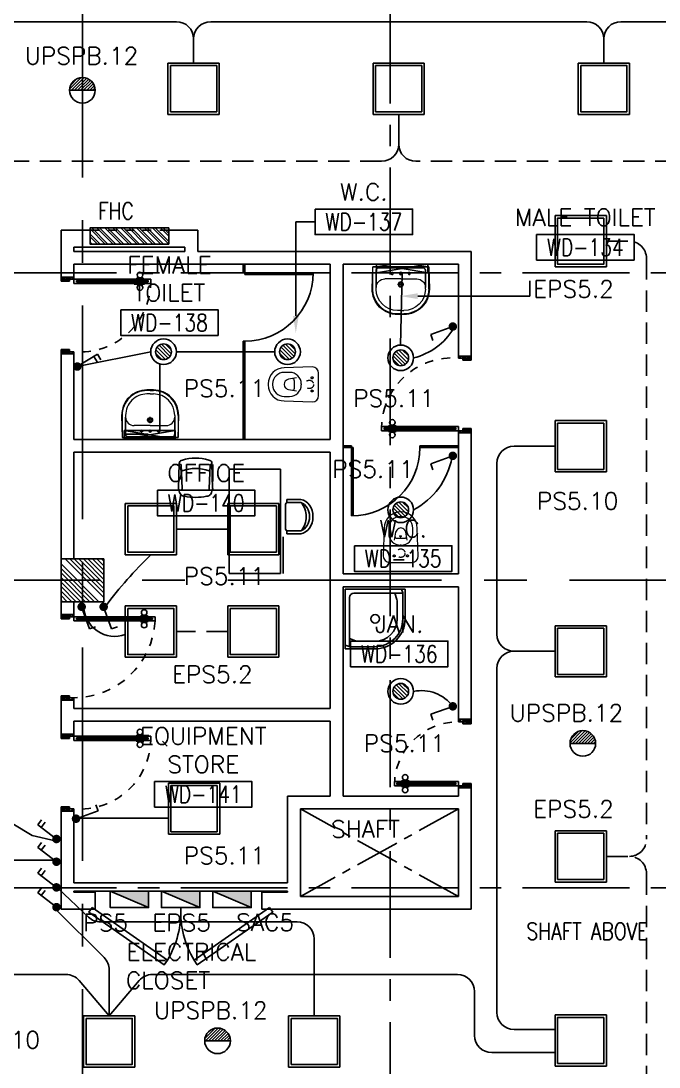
# Model space of a CAD drawing. Extents: x 0 to 92.9, y -1.3 to 78.2.
# Drawn here: x 67.32 to 74.79, y 44.26 to 56.51 of the extents above; entities that cross this region are included whole.
import ezdxf
from ezdxf.enums import TextEntityAlignment as Align

# ---------------------------------------------------------------- set-up
doc = ezdxf.new("R2010")
doc.units = 0
doc.header["$MEASUREMENT"] = 0
for name, pattern in [('CENTER', [2, 1.25, -0.25, 0.25, -0.25]), ('CENTER2', [1.125, 0.75, -0.125, 0.125, -0.125]), ('CENTERX2', [4, 2.5, -0.5, 0.5, -0.5]), ('DASHED', [0.75, 0.5, -0.25]), ('HIDDEN', [0.375, 0.25, -0.125]), ('HIDDEN2', [0.1875, 0.125, -0.0625])]:
    doc.linetypes.add(name, pattern=pattern)
doc.layers.get('0').update_dxf_attribs({"color": 11, "linetype": 'CONTINUOUS'})
for name, color, linetype in [('A-TILES', 11, 'CONTINUOUS'), ('AXES', 11, 'CENTERX2'), ('AXES1', 11, 'CENTER'), ('COL', 11, 'CONTINUOUS'), ('DOOR', 11, 'CONTINUOUS'), ('E-CLINE', 2, 'CONTINUOUS'), ('E-HLINE', 2, 'HIDDEN'), ('E-LITE', 4, 'CONTINUOUS'), ('E-PANELBX', 3, 'CONTINUOUS'), ('E-SWITCH', 4, 'CONTINUOUS'), ('E-SWITCHS', 4, 'CONTINUOUS'), ('E-TEXT', 4, 'CONTINUOUS'), ('E-TRXT', 4, 'CONTINUOUS'), ('EL-LITE', 4, 'CONTINUOUS'), ('FHC', 11, 'CONTINUOUS'), ('FIX', 11, 'CONTINUOUS'), ('FMCHAIR', 11, 'CONTINUOUS'), ('FMDESK', 11, 'CONTINUOUS'), ('HAT', 11, 'CONTINUOUS'), ('PART', 11, 'CONTINUOUS'), ('RM-BOX', 11, 'CONTINUOUS'), ('RM-NAME', 11, 'CONTINUOUS'), ('RM-NO', 11, 'CONTINUOUS'), ('SHAFT', 11, 'CONTINUOUS'), ('WALL', 11, 'CONTINUOUS')]:
    doc.layers.add(name, color=color, linetype=linetype)
doc.styles.add('ROMANS', font='ROMANS.shx', dxfattribs={"width": 0.6})

# ---------------------------------------------------------------- blocks, each defined once
blk = doc.blocks.new('DESK-O')
for p, q in [((0, 0), (1, 0)), ((0, -1), (0, 0)), ((1, 0), (1, -1)), ((1, -1), (0, -1)), ((1, -1.05), (0.65, -1.05))]:
    blk.add_line(p, q)
blk = doc.blocks.new('RM1')
at = {"layer": 'RM-BOX'}
blk.add_lwpolyline([(570, -200), (-570, -200), (-570, -500), (570, -500)], close=True, dxfattribs=at)
at = {"layer": 'RM-NAME', "style": 'ROMANS'}
for tag, p in [('ROOMNAME1', (0, 324)), ('ROOMNAME2', (0, 0))]:
    blk.add_attdef(tag, text='', height=200, dxfattribs=at).set_placement(p, align=Align.MIDDLE)
at = {"layer": 'RM-NO', "style": 'ROMANS', "width": 0.8}
blk.add_attdef('ROOMNO', text='', height=200, dxfattribs=at).set_placement((0, -350), align=Align.MIDDLE)
blk = doc.blocks.new('DOOR80')
at = {"layer": 'DOOR', "color": 0, "linetype": 'ByBlock'}
for p, q in [((-75, 850), (-75, 900)), ((-75, 900), (-25, 900)), ((-25, 900), (-75, 900)), ((-58, 850), (-58, 870)), ((-42, 870), (-58, 870)), ((-42, 850), (-42, 870)), ((-25, 850), (-25, 900)), ((-91, 805), (-91, 740)), ((-82, 805), (-91, 805)), ((-82, 740), (-91, 740)), ((-82, 728), (-82, 818)), ((-75, 818), (-82, 818)), ((-82, 805), (-82, 740)), ((-58, 850), (-75, 850)), ((-25, 850), (-42, 850)), ((-25, 818), (-18, 818)), ((-18, 728), (-18, 818)), ((-18, 805), (-18, 740)), ((-18, 805), (-9, 805)), ((-18, 740), (-9, 740)), ((-9, 805), (-9, 740)), ((-75, 728), (-82, 728)), ((-25, 728), (-18, 728)), ((-800, 150), (-800, 0)), ((-800, 150), (-775, 150)), ((-800, 0), (-800, 150)), ((-775, 150), (-775, 100)), ((-75, 200), (-58, 200)), ((-75, 150), (-75, 200)), ((-75, 150), (-25, 150)), ((-58, 200), (-58, 180)), ((-58, 180), (-42, 180)), ((-42, 200), (-25, 200)), ((-42, 180), (-42, 200)), ((-25, 200), (-25, 150)), ((0, 150), (-25, 150)), ((-25, 150), (-25, 100)), ((0, 0), (0, 150)), ((0, 150), (0, 0)), ((-750, 0), (-800, 0)), ((-775, 100), (-750, 100)), ((-750, 100), (-750, 0)), ((-50, 100), (-50, 0)), ((-25, 100), (-50, 100)), ((-50, 0), (0, 0))]:
    blk.add_line(p, q, dxfattribs=at)
at = {"layer": 'DOOR', "linetype": 'ByBlock'}
for p, q in [((-75, 850), (-75, 200)), ((-58, 200), (-58, 850)), ((-42, 200), (-42, 850)), ((-25, 200), (-25, 850))]:
    blk.add_line(p, q, dxfattribs=at)
at = {"layer": 'DOOR', "color": 9, "linetype": 'ByBlock'}
for p, q in [((-750, 0), (-800, 114)), ((-750, 0), (-800, 40)), ((-750, 0), (-763, 100)), ((-50, 0), (0, 114)), ((-50, 0), (-37, 100)), ((-50, 0), (0, 40))]:
    blk.add_line(p, q, dxfattribs=at)
at = {"layer": 'DOOR', "color": 0, "linetype": 'ByBlock'}
for centre in [(-124, 773), (24, 773)]:
    blk.add_circle(centre, 32.4, dxfattribs=at)
at = {"layer": 'DOOR', "linetype": 'HIDDEN', "ltscale": 0.5}
blk.add_arc((-25, 150), 750, 90, 180, dxfattribs=at)
at = {"layer": 'DOOR', "color": 9, "linetype": 'ByBlock'}
for centre, radius, start, end in [((-750, 0), 154, 103.7142, 108.8947), ((-750, 0), 134, 100.72, 111.8402), ((-50, 0), 134, 68.1598, 79.28), ((-50, 0), 154, 71.1053, 76.2858), ((-750, 0), 94.4, 90, 121.9818), ((-750, 0), 74.4, 90, 132.2236), ((-750, 0), 54.4, 90, 156.7926), ((-750, 0), 34.4, 90, 180), ((-750, 0), 14.4, 90, 180), ((-50, 0), 94.4, 58.0182, 90), ((-50, 0), 74.4, 47.7764, 90), ((-50, 0), 54.4, 23.2074, 90), ((-50, 0), 34.4, 0, 90), ((-50, 0), 14.4, 0, 90), ((-50, 0), 114, 64.0838, 77.3774)]:
    blk.add_arc(centre, radius, start, end, dxfattribs=at)
blk = doc.blocks.new('CHR3')
for p, q in [((-0.039, 0.5), (-0.558, 0.5)), ((-0.05, 0.412), (-0.558, 0.412)), ((-0.039, 0.5), (-0.039, 0.412)), ((0, 0.362), (0, -0.362)), ((-0.05, -0.412), (-0.558, -0.412)), ((-0.039, -0.5), (-0.553, -0.5)), ((-0.039, -0.411), (-0.039, -0.5))]:
    blk.add_line(p, q)
for centre, radius, start, end in [((-0.497, 0), 0.503, 97.0495, 263.5769), ((-0.446, 0), 0.427, 105.249, 254.751), ((-0.212, 0), 0.538, 130.0756, 229.9244), ((-0.05, 0.362), 0.05, 0, 90), ((-0.05, -0.362), 0.05, 270, 0)]:
    blk.add_arc(centre, radius, start, end)
blk = doc.blocks.new('DOOR90')
at = {"layer": 'DOOR', "linetype": 'ByBlock'}
for p, q in [((0, 0), (-150, 0)), ((-200, -25), (-1000, -25)), ((-200, -42), (-1000, -42)), ((-200, -58), (-1000, -58)), ((-1000, -75), (-200, -75))]:
    blk.add_line(p, q, dxfattribs=at)
at = {"layer": 'DOOR', "color": 0, "linetype": 'ByBlock'}
for p, q in [((-150, 0), (-150, -25)), ((-150, 0), (0, 0)), ((0, -50), (0, 0)), ((-1050, -25), (-1050, -75)), ((-1050, -75), (-1050, -25)), ((-1000, -25), (-1050, -25)), ((-1000, -75), (-1050, -75)), ((-1020, -42), (-1020, -58)), ((-1000, -42), (-1020, -42)), ((-1000, -58), (-1020, -58)), ((-1000, -25), (-1000, -42)), ((-1000, -58), (-1000, -75)), ((-968, -25), (-968, -18)), ((-878, -18), (-968, -18)), ((-968, -75), (-968, -82)), ((-878, -82), (-968, -82)), ((-955, -18), (-955, -9)), ((-955, -9), (-890, -9)), ((-955, -18), (-890, -18)), ((-955, -82), (-955, -91)), ((-955, -82), (-890, -82)), ((-955, -91), (-890, -91)), ((-890, -18), (-890, -9)), ((-890, -82), (-890, -91)), ((-878, -25), (-878, -18)), ((-878, -75), (-878, -82)), ((-200, -42), (-200, -25)), ((-200, -25), (-150, -25)), ((-180, -42), (-200, -42)), ((-200, -75), (-200, -58)), ((-200, -58), (-180, -58)), ((-150, -75), (-200, -75)), ((-180, -58), (-180, -42)), ((-150, -75), (-150, -25)), ((-150, -25), (-100, -25)), ((-100, -25), (-100, -50)), ((-100, -50), (0, -50)), ((-100, -850), (0, -850)), ((-100, -875), (-100, -850)), ((0, -850), (0, -900)), ((-150, -900), (-150, -875)), ((-150, -875), (-100, -875)), ((0, -900), (-150, -900)), ((-150, -900), (0, -900))]:
    blk.add_line(p, q, dxfattribs=at)
at = {"layer": 'DOOR', "color": 9, "linetype": 'ByBlock'}
for p, q in [((0, -50), (-114, 0)), ((0, -50), (-40, 0)), ((0, -50), (-100, -37)), ((0, -850), (-114, -900)), ((0, -850), (-100, -863)), ((0, -850), (-40, -900))]:
    blk.add_line(p, q, dxfattribs=at)
at = {"layer": 'DOOR', "color": 0, "linetype": 'ByBlock'}
for centre in [(-923, 24), (-923, -124)]:
    blk.add_circle(centre, 32.4, dxfattribs=at)
at = {"layer": 'DOOR', "color": 9, "linetype": 'ByBlock'}
for centre, radius, start, end in [((0, -50), 74.4, 137.7764, 180), ((0, -50), 54.4, 113.2074, 180), ((0, -50), 154, 161.1053, 166.2858), ((0, -50), 134, 158.1598, 169.28), ((0, -50), 114, 154.0838, 167.3774), ((0, -50), 94.4, 148.0182, 180), ((0, -50), 34.4, 90, 180), ((0, -50), 14.4, 90, 180), ((0, -850), 94.4, 180, 211.9818), ((0, -850), 74.4, 180, 222.2236), ((0, -850), 54.4, 180, 246.7926), ((0, -850), 34.4, 180, 270), ((0, -850), 14.4, 180, 270), ((0, -850), 154, 193.7142, 198.8947), ((0, -850), 134, 190.72, 201.8402)]:
    blk.add_arc(centre, radius, start, end, dxfattribs=at)
at = {"layer": 'DOOR', "linetype": 'HIDDEN', "ltscale": 0.5}
blk.add_arc((-222, -50), 828, 178.2701, 275.003, dxfattribs=at)
blk = doc.blocks.new('DOOR-10')
at = {"layer": 'DOOR', "color": 0, "linetype": 'ByBlock'}
for p, q in [((-83, 1005), (-92, 1005)), ((-92, 1005), (-92, 940)), ((-76, 1018), (-83, 1018)), ((-83, 928), (-83, 1018)), ((-83, 1005), (-83, 940)), ((-26, 1100), (-76, 1100)), ((-76, 1100), (-26, 1100)), ((-76, 1050), (-76, 1100)), ((-59, 1050), (-76, 1050)), ((-43, 1070), (-59, 1070)), ((-59, 1050), (-59, 1070)), ((-43, 1050), (-43, 1070)), ((-26, 1050), (-43, 1050)), ((-26, 1050), (-26, 1100)), ((-26, 1018), (-18, 1018)), ((-18, 928), (-18, 1018)), ((-18, 1005), (-9, 1005)), ((-18, 1005), (-18, 940)), ((-9, 1005), (-9, 940)), ((-83, 940), (-92, 940)), ((-76, 928), (-83, 928)), ((-26, 928), (-18, 928)), ((-18, 940), (-9, 940)), ((-1001, 0), (-1001, 150)), ((-1001, 150), (-976, 150)), ((-1001, 150), (-1001, 0)), ((-976, 150), (-976, 100)), ((-76, 200), (-59, 200)), ((-76, 150), (-76, 200)), ((-76, 150), (-26, 150)), ((-59, 200), (-59, 180)), ((-59, 180), (-43, 180)), ((-43, 200), (-26, 200)), ((-43, 180), (-43, 200)), ((-26, 200), (-26, 150)), ((-1, 150), (-26, 150)), ((-26, 150), (-26, 100)), ((-951, 0), (-1001, 0)), ((-976, 100), (-951, 100)), ((-951, 100), (-951, 0)), ((-51, 100), (-51, 0)), ((-26, 100), (-51, 100)), ((-51, 0), (-1, 0))]:
    blk.add_line(p, q, dxfattribs=at)
at = {"layer": 'DOOR', "linetype": 'ByBlock'}
for p, q in [((-76, 1050), (-76, 200)), ((-59, 200), (-59, 1050)), ((-43, 200), (-43, 1050)), ((-26, 200), (-26, 1050))]:
    blk.add_line(p, q, dxfattribs=at)
at = {"layer": 'DOOR', "color": 9, "linetype": 'ByBlock'}
for p, q in [((-1, 0), (-1, 150)), ((-951, 0), (-1001, 114)), ((-951, 0), (-1001, 40)), ((-951, 0), (-964, 100)), ((-51, 0), (-1, 114)), ((-51, 0), (-37, 100)), ((-51, 0), (-1, 40))]:
    blk.add_line(p, q, dxfattribs=at)
at = {"layer": 'DOOR', "color": 0, "linetype": 'ByBlock'}
for centre in [(-124, 973), (23, 973)]:
    blk.add_circle(centre, 32.4, dxfattribs=at)
at = {"layer": 'DOOR', "linetype": 'HIDDEN', "ltscale": 0.5}
blk.add_arc((-23, 149), 952, 93.1482, 179.9482, dxfattribs=at)
at = {"layer": 'DOOR', "color": 9, "linetype": 'ByBlock'}
for centre, radius, start, end in [((-951, 0), 154, 103.7142, 108.8947), ((-951, 0), 134, 100.72, 111.8402), ((-51, 0), 134, 68.1598, 79.28), ((-51, 0), 154, 71.1053, 76.2858), ((-951, 0), 94.4, 90, 121.9818), ((-951, 0), 74.4, 90, 132.2236), ((-951, 0), 54.4, 90, 156.7926), ((-951, 0), 34.4, 90, 180), ((-951, 0), 14.4, 90, 180), ((-51, 0), 94.4, 58.0182, 90), ((-51, 0), 74.4, 47.7764, 90), ((-51, 0), 54.4, 23.2074, 90), ((-51, 0), 34.4, 0, 90), ((-51, 0), 14.4, 0, 90), ((-51, 0), 114, 64.0838, 77.3774)]:
    blk.add_arc(centre, radius, start, end, dxfattribs=at)
blk = doc.blocks.new('CHR2')
for p, q in [((-0.947, 0.386), (-0.937, 0.42)), ((-0.861, 0.48), (-0.229, 0.5)), ((-0.836, 0.425), (-0.836, 0.475)), ((-0.834, 0.423), (-0.215, 0.396)), ((-0.183, 0.469), (-0.183, 0.436)), ((-0.947, -0.386), (-0.937, -0.42)), ((-0.861, -0.48), (-0.223, -0.499)), ((-0.836, -0.425), (-0.836, -0.481)), ((-0.834, -0.423), (-0.215, -0.396)), ((-0.183, -0.469), (-0.183, -0.436))]:
    blk.add_line(p, q)
for centre, radius, start, end in [((0.442, 0), 1.442, 164.4748, 195.5252), ((-0.857, 0.397), 0.0833, 92.5404, 163.5801), ((-0.834, 0.425), 0.00208, 180, 267.4596), ((0.516, 0), 1.253, 161.5812, 198.4188), ((-0.219, 0.466), 0.0359, 3.8781, 106.7041), ((-0.214, 0.428), 0.0319, 268.1708, 14.5154), ((-0.184, 0.325), 0.154, 359.6456, 90.3755), ((-1.747, 0), 1.747, 349.2995, 10.7005), ((-0.857, -0.397), 0.0833, 196.4199, 267.4596), ((-0.834, -0.425), 0.00208, 92.5404, 180), ((-0.215, -0.468), 0.0316, 255.3205, 359.2331), ((-0.214, -0.428), 0.0319, 345.4846, 91.8292), ((-0.184, -0.325), 0.154, 269.6202, 0.3544)]:
    blk.add_arc(centre, radius, start, end)
blk = doc.blocks.new('COL50')
at = {"layer": 'COL'}
blk.add_lwpolyline([(-250, 250), (-250, -250), (250, -250), (250, 250)], close=True, dxfattribs=at)
blk = doc.blocks.new('*X111')
at = {"color": 0}
for p, q in [((235129, 162738), (235580, 163190)), ((235129, 162792), (235527, 163190)), ((235129, 162845), (235474, 163190)), ((235129, 162898), (235421, 163190)), ((235129, 162951), (235368, 163190)), ((235129, 163004), (235315, 163190)), ((235129, 163057), (235262, 163190)), ((235129, 163110), (235209, 163190)), ((235129, 163163), (235156, 163190)), ((235186, 162690), (235629, 163132)), ((235239, 162690), (235629, 163079)), ((235292, 162690), (235629, 163026)), ((235345, 162690), (235629, 162973)), ((235398, 162690), (235629, 162920)), ((235451, 162690), (235629, 162867)), ((235504, 162690), (235629, 162814)), ((235557, 162690), (235629, 162761)), ((235610, 162690), (235629, 162708))]:
    blk.add_line(p, q, dxfattribs=at)
blk = doc.blocks.new('LAV-003')
at = {"layer": 'FIX', "linetype": 'Continuous', "lineweight": 20}
for p, q in [((-328, -285), (-328, -25)), ((327, -285), (327, -25)), ((0, -165), (-188, -165)), ((0, -165), (187, -165)), ((-288, -285), (-288, -265)), ((287, -285), (287, -265)), ((0, -535), (-38, -535)), ((0, -575), (-38, -575)), ((0, -535), (37, -535)), ((0, -575), (37, -575))]:
    blk.add_line(p, q, dxfattribs=at)
at = {"layer": 'FIX', "linetype": 'ByBlock'}
blk.add_line((-328, -25), (327, -25), dxfattribs=at)
at = {"layer": 'FIX', "linetype": 'ByBlock', "ltscale": 0.3}
for p, q in [((-288, -265), (-288, -60)), ((0, -35), (-262, -35)), ((0, -35), (262, -35)), ((287, -265), (287, -60))]:
    blk.add_line(p, q, dxfattribs=at)
at = {"layer": 'FIX', "lineweight": 20}
for p, q in [((-16, -101), (15, -101)), ((0, -85), (0, -116))]:
    blk.add_line(p, q, dxfattribs=at)
at = {"layer": 'FIX', "linetype": 'DASHED', "lineweight": 20, "ltscale": 0.04}
for p, q in [((-36, -230), (37, -230)), ((0, -194), (0, -266))]:
    blk.add_line(p, q, dxfattribs=at)
at = {"layer": 'FIX', "linetype": 'Continuous', "lineweight": 20}
blk.add_lwpolyline([(295, -25), (0, -25), (-328, -25), (-335, -285, 0.414214), (-38, -582), (0, -582), (37, -582, 0.414214), (334, -285), (327, -25), (0, -25)], format="xyb", dxfattribs=at)
at = {"layer": 'FIX', "linetype": 'HIDDEN', "lineweight": 20, "ltscale": 0.05}
for centre in [(-100, -101), (100, -101)]:
    blk.add_circle(centre, 12.4, dxfattribs=at)
at = {"layer": 'FIX', "lineweight": 20}
for centre, radius in [((0, -101), 15.5), ((0, -230), 29.5), ((0, -230), 22.5)]:
    blk.add_circle(centre, radius, dxfattribs=at)
at = {"layer": 'FIX', "linetype": 'ByBlock', "ltscale": 0.3}
for centre, start, end in [((-262, -60), 90, 180), ((262, -60), 0, 90)]:
    blk.add_arc(centre, 25, start, end, dxfattribs=at)
at = {"layer": 'FIX', "linetype": 'Continuous', "lineweight": 20}
for centre, radius, start, end in [((-188, -265), 100, 90, 180), ((187, -265), 100, 0, 90), ((-38, -285), 290, 180, 270), ((-38, -285), 250, 180, 270), ((37, -285), 250, 270, 0), ((37, -285), 290, 270, 0)]:
    blk.add_arc(centre, radius, start, end, dxfattribs=at)
blk = doc.blocks.new('WC1')
at = {"layer": 'FIX', "lineweight": 20}
for p, q in [((-210, 204), (-538, 194)), ((-475, 141), (-538, 141)), ((-137, 0), (-137, 131)), ((-727, 5), (-727, -5)), ((-674, 5), (-674, -5)), ((-534, 24), (-540, 0)), ((-540, 0), (-534, -24)), ((-395, 76), (-490, 60)), ((-339, 5), (-339, -5)), ((-137, -131), (-137, 0)), ((-490, -60), (-395, -76)), ((-538, -141), (-475, -141)), ((-538, -194), (-210, -204)), ((-213, -204), (-210, -204))]:
    blk.add_line(p, q, dxfattribs=at)
at = {"layer": 'FIX', "linetype": 'Continuous', "lineweight": 20}
blk.add_line((-420, -47), (-420, 45), dxfattribs=at)
at = {"layer": 'FIX', "linetype": 'HIDDEN2', "lineweight": 20, "ltscale": 0.3}
blk.add_circle((-245, 0), 49.8, dxfattribs=at)
at = {"layer": 'FIX', "linetype": 'HIDDEN', "lineweight": 20, "ltscale": 0.05}
for centre in [(-213, 78), (-213, -77)]:
    blk.add_circle(centre, 11.6, dxfattribs=at)
at = {"layer": 'FIX', "lineweight": 20}
for centre, radius, start, end in [((-538, 5), 189, 90, 180), ((-538, 5), 136, 90, 180), ((-475, 5), 136, 360, 90), ((-210, 131), 73, 360, 90), ((-473, -7), 68.2, 128.9242, 152.8468), ((-464, -18), 82, 108.496, 128.9242), ((-538, -5), 189, 180, 270), ((-538, -5), 136, 180, 270), ((-473, 7), 68.2, 207.1532, 231.0758), ((-464, 18), 82, 231.0758, 251.504), ((-475, -5), 136, 270, 0), ((-210, -131), 73, 270, 0)]:
    blk.add_arc(centre, radius, start, end, dxfattribs=at)
at = {"layer": 'FIX', "linetype": 'Continuous', "lineweight": 20}
for centre, start, end in [((-443, 46), 357.6662, 91.6121), ((-442, -46), 268.3879, 2.3338)]:
    blk.add_arc(centre, 22.3, start, end, dxfattribs=at)
blk = doc.blocks.new('JAN-001')
for p, q in [((730, -30), (30, -30)), ((30, -30), (30, -730)), ((705, -80), (130, -80)), ((610, -80), (635, -152)), ((688, -30), (704, -76)), ((705, -380), (705, -84)), ((730, -380), (730, -30)), ((80, -130), (80, -705)), ((640, -380), (640, -184)), ((80, -610), (152, -635)), ((30, -688), (76, -704)), ((30, -730), (380, -730)), ((84, -705), (380, -705)), ((184, -640), (380, -640))]:
    blk.add_line(p, q)
blk.add_circle((380, -380), 50)
for centre, radius, start, end in [((130, -130), 50, 90, 180), ((680, -84), 25, 0, 19.0039), ((540, -184), 100, 0, 19.0039), ((380, -380), 350, 270, 0), ((380, -380), 325, 270, 0), ((380, -380), 260, 270, 0), ((84, -680), 25, 250.9961, 270), ((184, -540), 100, 250.9961, 270)]:
    blk.add_arc(centre, radius, start, end)
blk = doc.blocks.new('L42')
at = {"layer": 'E-LITE'}
for p, q in [((0.3, 0.3), (-0.3, 0.3)), ((-0.3, 0.3), (-0.3, -0.3)), ((0.3, -0.3), (0.3, 0.3)), ((-0.3, -0.3), (0.3, -0.3))]:
    blk.add_line(p, q, dxfattribs=at)
at = {"layer": 'E-LITE', "color": 8}
blk.add_lwpolyline([(-0.27, 0.27), (-0.27, -0.27), (0.27, -0.27), (0.27, 0.27)], close=True, dxfattribs=at)
blk = doc.blocks.new('1G1W')
for p, q in [((0, 0), (0.55, 0)), ((0.55, 0), (0.55, -0.15))]:
    blk.add_line(p, q)
at = {"const_width": 0.1}
blk.add_lwpolyline([(-0.05, 0, 1), (0.05, 0, 1)], format="xyb", close=True, dxfattribs=at)
blk = doc.blocks.new('*X49')
at = {"color": 0}
for p, q in [((21548.527, 18540.142), (21548.801, 18540.415)), ((21548.529, 18539.966), (21548.977, 18540.414)), ((21548.584, 18539.845), (21549.098, 18540.359)), ((21548.672, 18539.756), (21549.187, 18540.271)), ((21548.793, 18539.7), (21549.243, 18540.15)), ((21548.966, 18539.696), (21549.246, 18539.977))]:
    blk.add_line(p, q, dxfattribs=at)
blk = doc.blocks.new('SPOT')
at = {"layer": 'E-LITE'}
for radius in [0.6, 0.369]:
    blk.add_circle((0, 0), radius, dxfattribs=at)
at = {"layer": 'E-LITE', "color": 8}
blk.add_blockref('*X49', (-21548.886, -18540.056), dxfattribs=at)
blk = doc.blocks.new('MR20')
at = {"layer": 'E-LITE'}
for p, q in [((-300, 100), (-300, 0)), ((-300, 100), (-300, 0)), ((-300, 0), (300, 0)), ((-300, 0), (300, 0)), ((-300, 0), (300, 0)), ((-300, 0), (-300, 0)), ((300, 0), (300, 100)), ((300, 0), (300, 100)), ((300, 0), (300, 0))]:
    blk.add_line(p, q, dxfattribs=at)
at = {"layer": 'E-LITE', "color": 3}
blk.add_line((300, 100), (-300, 100), dxfattribs=at)
at = {"layer": 'E-LITE', "color": 8}
for p, q in [((300, 0), (-300, 100)), ((300, 100), (-300, 0))]:
    blk.add_line(p, q, dxfattribs=at)
blk = doc.blocks.new('2G1W')
for p, q in [((0, 0), (0.55, 0)), ((0.45, 0), (0.45, -0.15)), ((0.55, 0), (0.55, -0.15))]:
    blk.add_line(p, q)
at = {"const_width": 0.1}
blk.add_lwpolyline([(-0.05, 0, 1), (0.05, 0, 1)], format="xyb", close=True, dxfattribs=at)
blk = doc.blocks.new('E-PBX')
at = {"layer": 'E-PANELBX'}
h = blk.add_hatch(color=256, dxfattribs=at)
h.paths.add_polyline_path([(34, 190), (-225, 190), (34, 81)])
h.paths.add_polyline_path([(225, 190), (34, 190), (34, 81), (225, 0)])
blk.add_line((225, 0), (-225, 190), dxfattribs=at)
blk.add_lwpolyline([(-225, 190), (225, 190), (225, 0), (-225, 0)], close=True, dxfattribs=at)
blk = doc.blocks.new('EL')
at = {"layer": 'EL-LITE'}
h = blk.add_hatch(dxfattribs=at)
h.set_pattern_fill('ANSI31', color=4, scale=0.2, style=0)
h.set_pattern_definition([(45, (587.071197, 567.777136), (-0.0176776695, 0.0176776695), [])])
h.paths.add_polyline_path([(0.15, 0, 1), (-0.15, 0)])
at = {"layer": 'EL-LITE', "color": 4}
blk.add_line((-0.15, 0), (0.15, 0), dxfattribs=at)
blk.add_circle((0, 0), 0.15, dxfattribs=at)

msp = doc.modelspace()

# ---------------------------------------------------------------- hatches: boundary and pattern name
at = {"layer": 'FHC', "linetype": 'ByBlock', "ltscale": 0.3}
h = msp.add_hatch(dxfattribs=at)
h.set_pattern_fill('ANSI32', color=11, scale=0.175, style=0)
h.set_pattern_definition([(135, (301.24965, 22.8416), (0.046403883, 0.046403883), []), (135, (301.21871, 22.8416), (0.046403883, 0.046403883), [])])
h.paths.add_polyline_path([(68.133, 53.893), (68.133, 54.083), (69.053, 54.083), (69.053, 53.893)])
h.paths.add_polyline_path([(69.266, 53.471), (69.266, 53.892), (69.004, 53.892), (69.004, 53.471)], flags=9)

# ---------------------------------------------------------------- linework, layer by layer
at = {"layer": 'AXES'}
for p, q in [((68.043, -1.327), (68.043, 77.486)), ((92.243, 49.958), (24.203, 49.958))]:
    msp.add_line(p, q, dxfattribs=at)
at = {"layer": 'AXES1'}
for p, q in [((71.643, 5.538), (71.643, 64.358)), ((82.443, 53.558), (24.203, 53.558)), ((82.443, 46.358), (24.203, 46.358))]:
    msp.add_line(p, q, dxfattribs=at)
at = {"layer": 'E-CLINE', "color": 4, "linetype": 'ByBlock'}
for p, q in [((67.144, 56.496), (69.144, 56.496)), ((73.944, 56.496), (69.544, 56.496)), ((74.344, 56.496), (76.344, 56.496)), ((69.344, 56.012), (69.344, 56.296)), ((74.144, 56.012), (74.144, 56.296)), ((71.744, 55.412), (71.744, 55.062)), ((66.156, 45.345), (67.852, 45.345)), ((72.432, 45.345), (68.861, 45.345)), ((68.356, 44.861), (68.005, 45.275)), ((68.356, 44.861), (68.708, 45.275))]:
    msp.add_line(p, q, dxfattribs=at)
at = {"layer": 'E-CLINE', "color": 4}
for p, q in [((71.765, 52.712), (71.784, 53.55)), ((70.293, 52.633), (69.142, 52.633)), ((68.947, 51.71), (68.947, 52.49)), ((73.574, 51.527), (73.094, 51.527)), ((72.894, 51.327), (72.894, 49.327)), ((69.743, 50.558), (69.143, 50.558)), ((73.574, 49.127), (73.094, 49.127)), ((72.894, 48.927), (72.894, 45.145)), ((72.632, 44.63), (72.632, 45.145)), ((72.894, 44.901), (72.894, 45.145)), ((73.574, 44.701), (73.094, 44.701)), ((73.574, 44.43), (72.832, 44.43))]:
    msp.add_line(p, q, dxfattribs=at)
at = {"layer": 'E-CLINE', "color": 4, "linetype": 'ByBlock'}
for centre, start, end in [((69.144, 56.296), 0, 90), ((69.544, 56.296), 90, 180), ((73.944, 56.296), 0, 90), ((74.344, 56.296), 90, 180), ((71.544, 55.062), 270, 0), ((71.944, 55.062), 180, 270), ((67.852, 45.145), 40.3644, 90), ((68.861, 45.145), 90, 139.6356)]:
    msp.add_arc(centre, 0.2, start, end, dxfattribs=at)
at = {"layer": 'E-CLINE', "color": 4}
for centre, start, end in [((73.094, 51.327), 90, 180), ((73.094, 49.327), 180, 270), ((73.094, 48.927), 90, 180), ((73.094, 44.901), 180, 270), ((72.832, 44.63), 180, 270)]:
    msp.add_arc(centre, 0.2, start, end, dxfattribs=at)
at = {"layer": 'E-CLINE', "color": 4, "linetype": 'Continuous'}
msp.add_arc((72.432, 45.145), 0.2, 0, 90, dxfattribs=at)
at = {"layer": 'E-HLINE', "color": 4}
for p, q in [((71.544, 54.862), (64.744, 54.862)), ((78.744, 54.862), (71.944, 54.862)), ((74.174, 53.927), (74.443, 53.927)), ((74.643, 53.727), (74.643, 46.927)), ((69.743, 49.358), (69.143, 49.358)), ((74.174, 46.727), (74.443, 46.727)), ((74.643, 42.15), (74.643, 46.527))]:
    msp.add_line(p, q, dxfattribs=at)
for centre, start, end in [((74.443, 53.727), 0, 90), ((74.443, 46.927), 270, 0), ((74.443, 46.527), 0, 90)]:
    msp.add_arc(centre, 0.2, start, end, dxfattribs=at)
at = {"layer": 'E-SWITCH', "color": 4}
for p, q in [((67.983, 52.46), (68.842, 52.633)), ((67.992, 47.176), (69.049, 47.176)), ((67.227, 47.107), (67.453, 46.972)), ((67.453, 46.972), (67.724, 46.91)), ((67.754, 46.684), (65.939, 46.684)), ((67.759, 46.349), (68.115, 46.015)), ((67.724, 46.113), (68.298, 45.542)), ((68.252, 45.96), (70.556, 45.96)), ((70.756, 44.861), (70.756, 45.76)), ((68.356, 44.861), (68.356, 45.4))]:
    msp.add_line(p, q, dxfattribs=at)
for centre, radius, start, end in [((71.747, 53.285), 0.743, 283.3434, 329.2376), ((71.506, 51.556), 0.876, 298.1138, 349.2916), ((72.616, 46.404), 5.393, 134.3905, 142.9087), ((68.421, 49.666), 0.364, 181.4803, 289.7228), ((72.009, 48.206), 0.461, 36.9899, 101.3129), ((68.252, 46.16), 0.2, 226.818, 270), ((70.556, 45.76), 0.2, 0, 90), ((68.156, 45.4), 0.2, 0, 45.1237)]:
    msp.add_arc(centre, radius, start, end, dxfattribs=at)
at = {"layer": 'FHC', "linetype": 'ByBlock', "ltscale": 0.3}
msp.add_lwpolyline([(69.053, 54.083), (68.133, 54.083), (68.133, 53.893), (69.053, 53.893)], close=True, dxfattribs=at)
at = {"layer": 'FIX', "color": 32, "linetype": 'ByBlock', "ltscale": 0.3}
for p, q in [((71.768, 53.616), (71.506, 53.616)), ((68.812, 51.669), (68.55, 51.669))]:
    msp.add_line(p, q, dxfattribs=at)
at = {"layer": 'PART', "linetype": 'ByBlock'}
for p, q in [((69.923, 53.558), (69.923, 53.658)), ((69.943, 53.558), (69.943, 53.658)), ((69.943, 53.558), (69.923, 53.558)), ((69.943, 53.558), (69.943, 53.538)), ((69.943, 53.558), (70.743, 53.558)), ((70.743, 53.538), (69.943, 53.538)), ((69.943, 52.758), (69.923, 52.758)), ((69.943, 52.758), (69.923, 52.758)), ((69.923, 51.608), (69.923, 52.758)), ((69.943, 51.608), (69.943, 52.758)), ((71.193, 51.533), (71.093, 51.533)), ((71.193, 51.513), (71.093, 51.513)), ((71.193, 51.513), (71.193, 51.533)), ((71.193, 51.513), (71.193, 51.533)), ((71.193, 51.513), (71.193, 50.713)), ((71.193, 51.513), (71.213, 51.513)), ((71.213, 50.713), (71.213, 51.513)), ((71.993, 51.513), (71.993, 51.533)), ((71.993, 51.513), (71.993, 51.533)), ((71.993, 51.513), (71.993, 51.533)), ((72.443, 51.533), (71.993, 51.533)), ((72.443, 51.513), (71.993, 51.513))]:
    msp.add_line(p, q, dxfattribs=at)
for centre in [(69.943, 53.558), (71.193, 51.513)]:
    msp.add_arc(centre, 0.8, 270, 0, dxfattribs=at)
at = {"layer": 'RM-NAME', "color": 5, "linetype": 'ByBlock'}
for p, q in [((70.54, 53.052), (70.54, 54.154)), ((70.54, 54.154), (70.766, 54.154)), ((73.28, 53.284), (73.28, 53.464)), ((71.966, 53.284), (73.28, 53.284))]:
    msp.add_line(p, q, dxfattribs=at)
for points in [[(71.966, 53.318), (71.966, 53.251), (71.766, 53.284)], [(70.507, 53.052), (70.574, 53.052), (70.54, 52.852)]]:
    msp.add_solid(points, dxfattribs=at)
at = {"layer": 'WALL'}
for p, q in [((68.133, 54.058), (67.793, 54.058)), ((67.793, 54.058), (67.793, 53.508)), ((68.133, 53.893), (68.133, 54.058)), ((69.053, 53.893), (69.053, 54.058)), ((69.393, 54.058), (69.053, 54.058)), ((69.393, 53.808), (69.393, 54.058)), ((69.053, 53.893), (68.133, 53.893)), ((69.243, 53.858), (67.943, 53.858)), ((67.943, 53.808), (67.943, 53.858)), ((69.243, 53.808), (67.943, 53.808)), ((69.243, 53.808), (69.243, 53.858)), ((72.593, 53.808), (69.393, 53.808)), ((72.593, 52.583), (72.593, 53.808)), ((70.943, 53.658), (67.943, 53.658)), ((67.943, 53.658), (67.943, 53.508)), ((70.943, 51.608), (70.943, 53.658)), ((71.093, 50.033), (71.093, 53.658)), ((71.093, 53.658), (72.443, 53.658)), ((72.443, 52.583), (72.443, 53.658)), ((67.943, 53.508), (67.793, 53.508)), ((67.793, 52.608), (67.793, 50.208)), ((67.943, 52.608), (67.793, 52.608)), ((67.943, 52.608), (67.943, 51.608)), ((72.443, 52.583), (72.593, 52.583)), ((72.443, 50.033), (72.443, 51.683)), ((72.443, 51.683), (72.593, 51.683)), ((72.593, 48.333), (72.593, 51.683)), ((70.943, 51.608), (67.943, 51.608)), ((70.943, 51.458), (67.943, 51.458)), ((67.943, 51.458), (67.943, 50.208)), ((70.943, 51.458), (70.943, 48.458)), ((72.443, 50.033), (71.093, 50.033)), ((71.093, 49.883), (71.093, 47.433)), ((72.443, 49.883), (71.093, 49.883)), ((72.443, 48.333), (72.443, 49.883)), ((67.793, 49.708), (67.793, 49.558)), ((67.943, 49.708), (67.943, 49.558)), ((67.943, 49.558), (67.793, 49.558)), ((67.943, 48.558), (67.793, 48.558)), ((67.793, 48.558), (67.793, 48.158)), ((67.943, 48.558), (67.943, 48.458)), ((70.943, 48.458), (67.943, 48.458)), ((70.943, 48.308), (67.943, 48.308)), ((67.943, 48.308), (67.943, 48.158)), ((70.943, 48.308), (70.943, 47.433)), ((72.443, 48.333), (72.593, 48.333)), ((67.943, 48.158), (67.793, 48.158)), ((72.443, 47.533), (72.593, 47.533)), ((72.443, 47.433), (72.443, 47.533)), ((72.593, 46.108), (72.593, 47.533)), ((70.443, 47.433), (70.443, 46.418)), ((70.943, 47.433), (70.443, 47.433)), ((72.443, 47.433), (71.093, 47.433)), ((70.593, 47.283), (70.593, 46.258)), ((72.443, 47.283), (70.593, 47.283)), ((72.443, 46.258), (72.443, 47.283)), ((67.793, 47.258), (67.793, 46.108)), ((67.943, 47.258), (67.793, 47.258)), ((67.943, 47.258), (67.943, 46.418)), ((70.593, 47.258), (70.593, 46.258)), ((70.443, 46.418), (67.943, 46.418)), ((70.443, 46.318), (67.943, 46.318)), ((67.943, 46.308), (67.943, 46.318)), ((68.191, 46.308), (67.943, 46.308)), ((68.191, 46.108), (68.191, 46.308)), ((68.191, 46.108), (68.191, 46.308)), ((68.191, 46.108), (68.191, 46.308)), ((70.141, 46.108), (70.141, 46.308)), ((70.443, 46.308), (70.141, 46.308)), ((70.141, 46.108), (70.141, 46.308)), ((70.141, 46.108), (70.141, 46.308)), ((70.443, 46.308), (70.443, 46.318)), ((72.443, 46.258), (70.593, 46.258)), ((68.191, 46.108), (67.793, 46.108)), ((72.593, 46.108), (70.141, 46.108))]:
    msp.add_line(p, q, dxfattribs=at)
at = {"layer": 'WALL', "color": 250, "linetype": 'HIDDEN', "ltscale": 0.25}
msp.add_line((69.047, 54.058), (68.127, 54.058), dxfattribs=at)
at = {"layer": 'WALL', "color": 97, "linetype": 'CENTER2', "ltscale": 0.7}
for p, q in [((72.443, 47.283), (70.593, 46.258)), ((72.443, 46.258), (70.593, 47.283))]:
    msp.add_line(p, q, dxfattribs=at)
at = {"layer": 'WALL', "linetype": 'ByBlock', "ltscale": 0.3}
msp.add_lwpolyline([(67.793, 50.208), (68.293, 50.208), (68.293, 49.708), (67.793, 49.708)], close=True, dxfattribs=at)
at = {"layer": 'WALL'}
for points in [[(68.155, 46.128), (68.117, 46.074), (69, 45.459), (69.037, 45.513)], [(70.232, 46.128), (70.27, 46.074), (69.387, 45.459), (69.35, 45.513)]]:
    msp.add_lwpolyline(points, close=True, dxfattribs=at)
for centre, start, end in [((68.117, 46.074), 328.6259, 2.8676), ((70.27, 46.074), 177.1324, 211.3741)]:
    msp.add_arc(centre, 1.077, start, end, dxfattribs=at)

# ---------------------------------------------------------------- block references
at = {"layer": 'A-TILES', "linetype": 'ByBlock', "ltscale": 0.3, "xscale": -0.001000000003841706, "yscale": 0.000999999996565748, "zscale": 0.001}
msp.add_blockref('LAV-003', (71.768, 53.651), dxfattribs=at)
at = {"layer": 'A-TILES', "linetype": 'ByBlock', "ltscale": 0.3, "xscale": 0.001000000003841706, "yscale": 0.000999999996565748, "zscale": 0.001, "rotation": 180}
msp.add_blockref('LAV-003', (68.835, 51.604), dxfattribs=at)
at = {"layer": 'COL', "xscale": 0.001000000003841706, "yscale": 0.000999999996565748, "zscale": 0.001}
msp.add_blockref('COL50', (68.043, 49.958), dxfattribs=at)
at = {"layer": 'DOOR', "color": 0, "linetype": 'ByBlock', "xscale": -0.001000000003841706, "yscale": 0.000999999996565748, "zscale": 0.001}
for p in [(67.793, 53.508), (67.793, 48.158)]:
    msp.add_blockref('DOOR90', p, dxfattribs=at)
at = {"layer": 'DOOR', "color": 0, "linetype": 'ByBlock', "yscale": 0.000999999996565748, "zscale": 0.001}
for name, p, xscale, rotation in [('DOOR90', (72.593, 51.683), -0.001000000003841706, 180), ('DOOR80', (72.593, 47.528), -0.000999999996565748, 90)]:
    msp.add_blockref(name, p, dxfattribs=dict(at, xscale=xscale, rotation=rotation))
at = {"layer": 'DOOR', "color": 0, "linetype": 'ByBlock', "ltscale": 0.3, "xscale": -0.000999999996565748, "yscale": 0.000999999996565748, "zscale": 0.001, "rotation": 270}
msp.add_blockref('DOOR-10', (67.793, 49.558), dxfattribs=at)
at = {"layer": 'E-LITE', "color": 4, "xscale": -1, "rotation": 90}
for p in [(69.344, 55.712), (71.744, 55.712), (74.144, 55.712), (68.356, 44.561), (70.756, 44.561)]:
    msp.add_blockref('L42', p, dxfattribs=at)
at = {"layer": 'E-LITE'}
for p in [(68.043, 55.693), (73.899, 48.049), (69.624, 44.568)]:
    msp.add_blockref('EL', p, dxfattribs=at)
at = {"layer": 'E-LITE', "color": 4, "xscale": -1}
for p in [(73.874, 53.927), (73.874, 51.527), (73.874, 49.127), (73.874, 46.727), (73.874, 44.573)]:
    msp.add_blockref('L42', p, dxfattribs=at)
at = {"layer": 'E-LITE', "color": 4, "xscale": -0.25, "yscale": 0.25, "zscale": 0.25}
for p in [(68.992, 52.633), (70.443, 52.633), (71.768, 52.562), (71.768, 50.783), (71.768, 48.658)]:
    msp.add_blockref('SPOT', p, dxfattribs=at)
at = {"layer": 'E-LITE', "color": 4}
for p in [(68.843, 50.558), (70.043, 50.558), (68.843, 49.358), (70.043, 49.358), (69.349, 47.285)]:
    msp.add_blockref('L42', p, dxfattribs=at)
at = {"layer": 'E-PANELBX', "xscale": 0.0009999999892897904, "yscale": 0.0009999999892897904, "zscale": 0.001}
for p in [(68.593, 46.128), (69.193, 46.128), (69.793, 46.128)]:
    msp.add_blockref('E-PBX', p, dxfattribs=at)
at = {"layer": 'E-SWITCH', "color": 4, "yscale": 0.5, "zscale": 0.5}
for name, p, xscale, rotation in [('1G1W', (72.377, 52.928), -0.5000000000102078, 19.79438158695189), ('2G1W', (67.983, 52.46), 0.49999999999485, 31.5237757476185), ('1G1W', (72.377, 51.415), -0.5000000000102078, 19.79438158695189), ('1G1W', (68.034, 49.648), -0.5000000000102078, 109.7943815869519), ('1G1W', (68.291, 49.648), -0.5000000000102078, 109.7943815869519), ('1G1W', (72.377, 48.483), -0.5000000000102078, 19.79438158695189), ('1G1W', (67.968, 47.168), -0.5000000000102078, 199.7943815869519), ('2G1W', (67.739, 46.93), 0.49999999999485, 142.690442406434), ('2G1W', (67.739, 46.664), 0.49999999999485, 142.690442406434), ('2G1W', (67.739, 46.364), 0.49999999999485, 142.690442406434), ('2G1W', (67.739, 46.133), 0.49999999999485, 142.690442406434)]:
    msp.add_blockref(name, p, dxfattribs=dict(at, xscale=xscale, rotation=rotation))
at = {"layer": 'E-SWITCHS', "color": 4, "xscale": -0.0009999999892897904, "yscale": 0.0009999999892897904, "zscale": 0.001, "rotation": 180}
for p in [(71.786, 53.657), (68.83, 51.71)]:
    msp.add_blockref('MR20', p, dxfattribs=at)
at = {"layer": 'FIX', "xscale": 0.001000000003841706, "yscale": 0.000999999996565748, "zscale": 0.001}
msp.add_blockref('WC1', (70.943, 52.251), dxfattribs=at)
at = {"layer": 'FIX', "yscale": 0.000999999996565748, "zscale": 0.001}
for name, p, xscale, rotation in [('WC1', (71.768, 50.031), 0.000999999996565748, 270), ('JAN-001', (71.088, 49.886), -0.000999999996565748, 90)]:
    msp.add_blockref(name, p, dxfattribs=dict(at, xscale=xscale, rotation=rotation))
at = {"layer": 'FMCHAIR', "xscale": 0.4599999999991269, "yscale": 0.4000000000014552, "zscale": 0.34, "rotation": 270}
msp.add_blockref('CHR2', (69.367, 50.929), dxfattribs=at)
at = {"layer": 'FMCHAIR', "xscale": -0.3200000000069849, "yscale": 0.4000000000014552, "zscale": 0.36}
msp.add_blockref('CHR3', (70.421, 50.703), dxfattribs=at)
at = {"layer": 'FMDESK', "xscale": -1.220000000001164, "yscale": 0.5999999999985448, "zscale": 0.58, "rotation": 90}
msp.add_blockref('DESK-O', (69.761, 51.259), dxfattribs=at)
at = {"layer": 'HAT', "xscale": -0.001000000003841706, "yscale": 0.000999999996565748, "zscale": 0.001}
msp.add_blockref('*X111', (303.422, -112.982), dxfattribs=at)
at = {"layer": 'RM-NAME'}
ref = msp.add_blockref('RM1', (71.336, 54.504), dxfattribs=dict(at, xscale=-0.001000000003841706, yscale=0.000999999996565748, zscale=0.001))
ref.add_attrib('ROOMNO', 'WD-137', dxfattribs={"layer": 'RM-NO', "height": 0.2, "style": 'ROMANS', "width": 0.8}).set_placement((71.336, 54.154), align=Align.MIDDLE)
ref.add_attrib('ROOMNAME2', 'W.C.', dxfattribs={"height": 0.2, "style": 'ROMANS'}).set_placement((71.336, 54.504), align=Align.MIDDLE)
ref = msp.add_blockref('RM1', (73.928, 54.206), dxfattribs=dict(at, xscale=-0.001000000003841706, yscale=0.000999999996565748, zscale=0.001))
ref.add_attrib('ROOMNO', 'WD-134', dxfattribs={"layer": 'RM-NO', "height": 0.2, "style": 'ROMANS', "width": 0.8}).set_placement((73.928, 53.856), align=Align.MIDDLE)
ref.add_attrib('ROOMNAME2', 'MALE TOILET', dxfattribs={"height": 0.2, "style": 'ROMANS'}).set_placement((73.928, 54.206), align=Align.MIDDLE)
ref = msp.add_blockref('RM1', (69.061, 53.324), dxfattribs=dict(at, xscale=-0.001000000003841706, yscale=0.000999999996565748, zscale=0.001))
ref.add_attrib('ROOMNO', 'WD-138', dxfattribs={"layer": 'RM-NO', "height": 0.2, "style": 'ROMANS', "width": 0.8}).set_placement((69.061, 52.974), align=Align.MIDDLE)
ref.add_attrib('ROOMNAME2', 'TOILET', dxfattribs={"height": 0.2, "style": 'ROMANS'}).set_placement((69.061, 53.324), align=Align.MIDDLE)
ref.add_attrib('ROOMNAME1', 'FEMALE', dxfattribs={"height": 0.2, "style": 'ROMANS'}).set_placement((69.061, 53.648), align=Align.MIDDLE)
ref = msp.add_blockref('RM1', (69.491, 51.213), dxfattribs=dict(at, xscale=-0.001000000003841706, yscale=0.000999999996565748, zscale=0.001))
ref.add_attrib('ROOMNO', 'WD-140', dxfattribs={"layer": 'RM-NO', "height": 0.2, "style": 'ROMANS', "width": 0.8}).set_placement((69.491, 50.863), align=Align.MIDDLE)
ref.add_attrib('ROOMNAME2', 'OFFICE', dxfattribs={"height": 0.2, "style": 'ROMANS'}).set_placement((69.491, 51.213), align=Align.MIDDLE)
ref = msp.add_blockref('RM1', (71.796, 50.563), dxfattribs=dict(at, xscale=-0.001000000003841706, yscale=0.000999999996565748, zscale=0.001))
ref.add_attrib('ROOMNO', 'WD-135', dxfattribs={"layer": 'RM-NO', "height": 0.2, "style": 'ROMANS', "width": 0.8}).set_placement((71.796, 50.213), align=Align.MIDDLE)
ref.add_attrib('ROOMNAME2', 'W.C.', dxfattribs={"height": 0.2, "style": 'ROMANS'}).set_placement((71.796, 50.563), align=Align.MIDDLE)
ref = msp.add_blockref('RM1', (71.75, 49.446), dxfattribs=dict(at, xscale=-0.001000000003841706, yscale=0.000999999996565748, zscale=0.001))
ref.add_attrib('ROOMNO', 'WD-136', dxfattribs={"layer": 'RM-NO', "height": 0.2, "style": 'ROMANS', "width": 0.8}).set_placement((71.75, 49.096), align=Align.MIDDLE)
ref.add_attrib('ROOMNAME2', 'JAN.', dxfattribs={"height": 0.2, "style": 'ROMANS'}).set_placement((71.75, 49.446), align=Align.MIDDLE)
ref = msp.add_blockref('RM1', (69.457, 47.803), dxfattribs=dict(at, xscale=-0.001000000003841706, yscale=0.000999999996565748, zscale=0.001))
ref.add_attrib('ROOMNO', 'WD-141', dxfattribs={"layer": 'RM-NO', "height": 0.2, "style": 'ROMANS', "width": 0.8}).set_placement((69.457, 47.453), align=Align.MIDDLE)
ref.add_attrib('ROOMNAME2', 'STORE', dxfattribs={"height": 0.2, "style": 'ROMANS'}).set_placement((69.457, 47.803), align=Align.MIDDLE)
ref.add_attrib('ROOMNAME1', 'EQUIPMENT', dxfattribs={"height": 0.2, "style": 'ROMANS'}).set_placement((69.457, 48.127), align=Align.MIDDLE)

# ---------------------------------------------------------------- texts
at = {"layer": 'E-HLINE', "color": 4, "style": 'ROMANS'}
for s, p in [('PS5', (68.053, 45.852)), ('EPS5', (68.861, 45.852)), ('SAC5', (69.843, 45.855))]:
    msp.add_text(s, height=0.2, dxfattribs=at).set_placement(p)
at = {"layer": 'E-TEXT', "color": 4, "style": 'ROMANS'}
for s, p in [(' EPS5.2', (73.181, 53.267)), (' PS5.11', (69.092, 52.105)), (' PS5.11', (71.074, 51.989)), (' PS5.11', (70.83, 51.159)), (' PS5.10', (73.225, 50.786)), (' PS5.11', (69.092, 49.907)), ('EPS5.2', (69.092, 48.757)), (' PS5.11', (71.198, 47.95)), (' EPS5.2', (73.181, 47.181)), (' PS5.11', (69.092, 46.636)), ('ELECTRICAL', (68.56, 45.509)), ('CLOSET', (68.551, 45.175)), (' PS5.10', (66.458, 44.48))]:
    msp.add_text(s, height=0.2, dxfattribs=at).set_placement(p)
at = {"layer": 'E-TRXT', "color": 4, "style": 'ROMANS'}
for p in [(67.368, 55.997), (73.043, 48.306), (68.881, 44.825)]:
    msp.add_text('UPSPB.12', height=0.2, dxfattribs=at).set_placement(p)
at = {"layer": 'RM-NAME', "style": 'ROMANS'}
msp.add_text('SHAFT', height=0.2, dxfattribs=at).set_placement((71.356, 47.046), align=Align.MIDDLE)
at = {"layer": 'SHAFT', "color": 4, "style": 'ROMANS', "width": 0.8}
msp.add_text('SHAFT ABOVE', height=0.2, dxfattribs=at).set_placement((73.953, 45.851), align=Align.MIDDLE)
at = {"layer": 'WALL', "style": 'ROMANS', "width": 0.8}
msp.add_text('FHC', height=0.2, dxfattribs=at).set_placement((68.226, 54.182))

doc.saveas('drawing.dxf')
